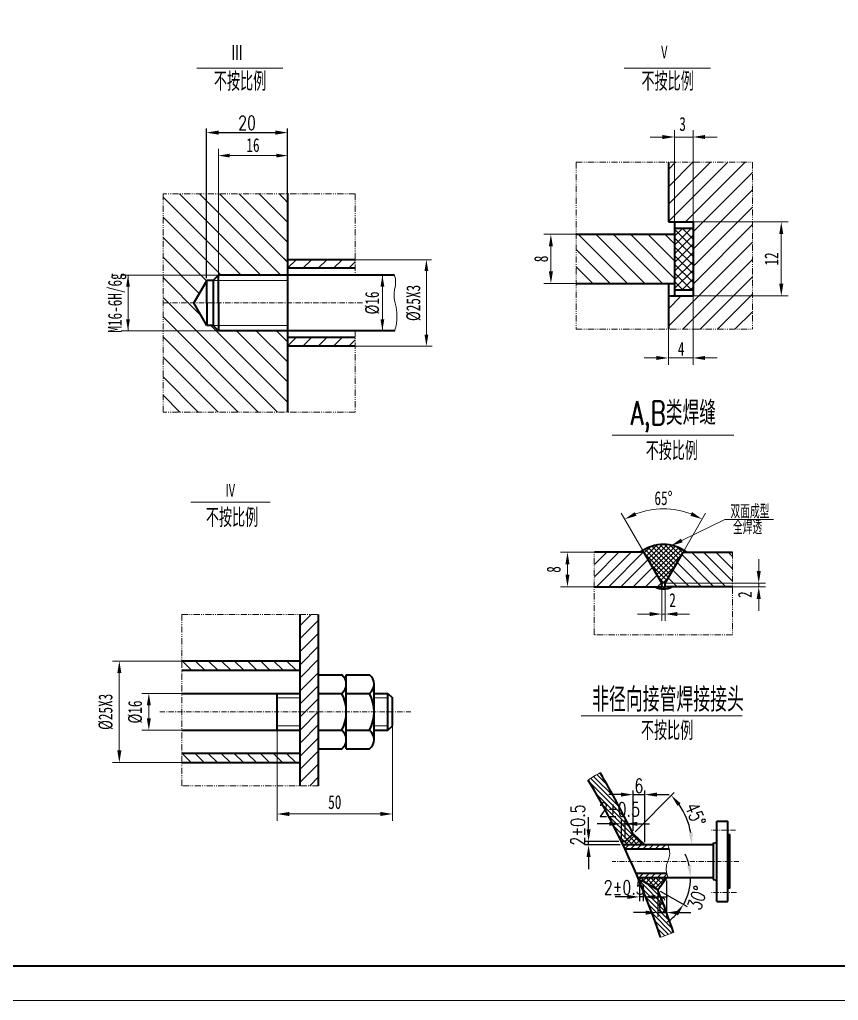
# Model space of a CAD drawing. Extents: x 0 to 6472, y 0 to 2970.
# Drawn here: x 1385 to 2568, y 0 to 1416 of the extents above; entities that cross this region are included whole.
import ezdxf
from ezdxf.enums import TextEntityAlignment as Align

# ---------------------------------------------------------------- set-up
doc = ezdxf.new("R2010")
doc.units = 0
doc.header["$LTSCALE"] = 10
doc.header["$MEASUREMENT"] = 0
doc.header["$PDMODE"] = 3
doc.linetypes.add('JXX-S', pattern=[1.7, 0.9, -0.2, 0.1, -0.2, 0.1, -0.2])
doc.linetypes.add('ZXX-S', pattern=[1.27, 0.75, -0.2, 0.12, -0.2])
doc.layers.get('0').update_dxf_attribs({"linetype": 'CONTINUOUS', "lineweight": 20})
doc.layers.get('Defpoints').update_dxf_attribs({"linetype": 'CONTINUOUS', "lineweight": 20})
for name, color, linetype, lineweight in [('A 粗实线', 2, 'CONTINUOUS', 35), ('B 细实线', 7, 'CONTINUOUS', 20), ('D 短中心线', 1, 'ZXX-S', 20), ('H 短双点线', 4, 'JXX-S', 20)]:
    doc.layers.add(name, color=color, linetype=linetype, lineweight=lineweight)
doc.styles.add('HZTXT', font='TXT.SHX', dxfattribs={"width": 0.75, "bigfont": 'HZTXT'})
doc.styles.add('TXT', font='txt', dxfattribs={"width": 0.7})
doc.dimstyles.new('副本1比5', dxfattribs={"dimscale": 5, "dimtxt": 4, "dimasz": 3.5, "dimexe": 1.2, "dimexo": 0.8, "dimgap": 0.8, "dimtad": 1, "dimdec": 0, "dimzin": 0, "dimdsep": 46, "dimtxsty": 'HZTXT', "dimcen": 0, "dimadec": 0, "dimazin": 0, "dimtfac": 0.375, "dimtdec": 0, "dimtmove": 2, "dimatfit": 0, "dimfxl": 0, "dimtzin": 0, "dimarcsym": 0})

# ---------------------------------------------------------------- blocks, each defined once
blk = doc.blocks.new('*D1')
at = {"layer": 'B 细实线', "color": 0, "lineweight": -2}
for p, q in [((1655.1, 1042.9), (1655.1, 1258.9)), ((1672.6, 1252.9), (1754.8, 1252.9)), ((1772.3, 1043.4), (1772.3, 1258.9))]:
    blk.add_line(p, q, dxfattribs=at)
at = {"layer": 'B 细实线', "color": 0}
for points in [[(1672.6, 1255.9), (1672.6, 1250), (1655.1, 1252.9)], [(1754.8, 1255.9), (1754.8, 1250), (1772.3, 1252.9)]]:
    blk.add_solid(points, dxfattribs=at)
at = {"layer": 'Defpoints', "color": 0}
for p in [(1772.3, 1252.9), (1655.1, 1038.9), (1772.3, 1039.4)]:
    blk.add_point(p, dxfattribs=at)
at = {"layer": 'B 细实线', "color": 0, "insert": (1713.7, 1266.9), "char_height": 20, "attachment_point": 5, "style": 'HZTXT'}
blk.add_mtext('20', dxfattribs=at)
blk = doc.blocks.new('*D64')
at = {"color": 0, "lineweight": -2}
blk.add_line((2310.4, 157.7), (2349.2, 135.4), dxfattribs=at)
for start, end in [(13.0192, 26.0384), (330, 0), (303.9616, 316.9808)]:
    blk.add_arc((2277.1, 177), 77.2, start, end, dxfattribs=at)
at = {"color": 0}
for points in [[(2355.2, 194.7), (2349.4, 194), (2354.3, 177)], [(2331.2, 126.1), (2335.9, 122.6), (2344, 138.4)]]:
    blk.add_solid(points, dxfattribs=at)
at = {"layer": 'Defpoints', "color": 0}
for p in [(2278.3, 177), (2285.8, 172), (2392.3, 177), (2307, 159.7), (2353.1, 163.6)]:
    blk.add_point(p, dxfattribs=at)
at = {"color": 0, "insert": (2364.2, 147.9), "char_height": 20, "attachment_point": 5, "rotation": 71.5509, "style": 'HZTXT'}
blk.add_mtext('30°', dxfattribs=at)
blk = doc.blocks.new('*D65')
at = {"color": 0, "lineweight": -2}
for p, q in [((2236.9, 254.9), (2219.4, 254.9)), ((2254.4, 233.5), (2254.4, 260.9)), ((2254.4, 254.9), (2259.9, 254.9)), ((2259.9, 233.5), (2259.9, 260.9)), ((2277.4, 254.9), (2294.9, 254.9))]:
    blk.add_line(p, q, dxfattribs=at)
at = {"color": 0}
for points in [[(2236.9, 257.8), (2236.9, 252), (2254.4, 254.9)], [(2277.4, 257.8), (2277.4, 252), (2259.9, 254.9)]]:
    blk.add_solid(points, dxfattribs=at)
at = {"layer": 'Defpoints', "color": 0}
for p in [(2259.9, 254.9), (2254.4, 229.5), (2259.9, 229.5)]:
    blk.add_point(p, dxfattribs=at)
at = {"color": 0, "insert": (2251.5, 275.7), "char_height": 20, "attachment_point": 5, "style": 'HZTXT'}
blk.add_mtext('2%%p0.5', dxfattribs=at)
blk = doc.blocks.new('*D66')
at = {"color": 0, "lineweight": -2}
blk.add_line((2274, 243.5), (2330.7, 300.2), dxfattribs=at)
blk.add_arc((2254.9, 224.5), 101.1, 9.9254, 35.0746, dxfattribs=at)
at = {"color": 0}
for points in [[(2335.5, 280.7), (2339.9, 284.5), (2326.4, 296)], [(2357.5, 242.2), (2351.7, 241.7), (2356.1, 224.5)]]:
    blk.add_solid(points, dxfattribs=at)
at = {"layer": 'Defpoints', "color": 0}
for p in [(2352.6, 250.7), (2259.9, 229.5), (2271.2, 240.7), (2256.8, 224.5), (2392.3, 224.5)]:
    blk.add_point(p, dxfattribs=at)
at = {"color": 0, "insert": (2361.3, 268.5), "char_height": 20, "attachment_point": 5, "rotation": 292.5, "style": 'HZTXT'}
blk.add_mtext('45°', dxfattribs=at)
blk = doc.blocks.new('*D67')
at = {"color": 0, "lineweight": -2}
for p, q in [((2206.9, 247), (2206.9, 264.5)), ((2250.4, 229.5), (2200.9, 229.5)), ((2206.9, 224.5), (2206.9, 229.5)), ((2252.8, 224.5), (2200.9, 224.5)), ((2206.9, 207), (2206.9, 189.5))]:
    blk.add_line(p, q, dxfattribs=at)
at = {"color": 0}
for points in [[(2204, 247), (2209.9, 247), (2206.9, 229.5)], [(2204, 207), (2209.9, 207), (2206.9, 224.5)]]:
    blk.add_solid(points, dxfattribs=at)
at = {"layer": 'Defpoints', "color": 0}
for p in [(2206.9, 229.5), (2254.4, 229.5), (2256.8, 224.5)]:
    blk.add_point(p, dxfattribs=at)
at = {"color": 0, "insert": (2191.4, 253.2), "char_height": 20, "attachment_point": 5, "rotation": 90, "style": 'HZTXT'}
blk.add_mtext('2%%p0.5', dxfattribs=at)
blk = doc.blocks.new('*D68')
at = {"color": 0, "lineweight": -2}
for p, q in [((2271.2, 244.7), (2271.2, 303.1)), ((2288.1, 228.5), (2288.1, 303.1)), ((2253.7, 297.1), (2236.2, 297.1)), ((2271.2, 297.1), (2288.1, 297.1)), ((2305.6, 297.1), (2323.1, 297.1))]:
    blk.add_line(p, q, dxfattribs=at)
at = {"color": 0}
for points in [[(2253.7, 300), (2253.7, 294.2), (2271.2, 297.1)], [(2305.6, 300), (2305.6, 294.2), (2288.1, 297.1)]]:
    blk.add_solid(points, dxfattribs=at)
at = {"layer": 'Defpoints', "color": 0}
for p in [(2288.1, 297.1), (2271.2, 240.7), (2288.1, 224.5)]:
    blk.add_point(p, dxfattribs=at)
at = {"color": 0, "insert": (2279.6, 309.8), "char_height": 20, "attachment_point": 5, "style": 'HZTXT'}
blk.add_mtext('6', dxfattribs=at)
blk = doc.blocks.new('*D69')
at = {"color": 0, "lineweight": -2}
for p, q in [((2319.4, 173), (2319.4, 120.7)), ((2307, 155.7), (2307, 120.7)), ((2289.5, 126.7), (2272, 126.7)), ((2307, 126.7), (2319.4, 126.7)), ((2336.9, 126.7), (2354.4, 126.7))]:
    blk.add_line(p, q, dxfattribs=at)
at = {"color": 0}
for points in [[(2289.5, 129.6), (2289.5, 123.8), (2307, 126.7)], [(2336.9, 129.6), (2336.9, 123.8), (2319.4, 126.7)]]:
    blk.add_solid(points, dxfattribs=at)
at = {"layer": 'Defpoints', "color": 0}
for p in [(2319.4, 177), (2307, 159.7), (2319.4, 126.7)]:
    blk.add_point(p, dxfattribs=at)
at = {"color": 0, "insert": (2313.2, 137.6), "char_height": 20, "attachment_point": 5, "style": 'HZTXT'}
blk.add_mtext('6', dxfattribs=at)
blk = doc.blocks.new('*D78')
at = {"color": 0, "lineweight": -2}
for p, q in [((2280.4, 168), (2280.4, 143.4)), ((2285.8, 168), (2285.8, 143.4)), ((2262.9, 149.4), (2245.4, 149.4)), ((2285.8, 149.4), (2280.4, 149.4)), ((2303.3, 149.4), (2320.8, 149.4))]:
    blk.add_line(p, q, dxfattribs=at)
at = {"color": 0}
for points in [[(2262.9, 152.3), (2262.9, 146.5), (2280.4, 149.4)], [(2303.3, 152.3), (2303.3, 146.5), (2285.8, 149.4)]]:
    blk.add_solid(points, dxfattribs=at)
at = {"layer": 'Defpoints', "color": 0}
for p in [(2280.4, 172), (2285.8, 172), (2280.4, 149.4)]:
    blk.add_point(p, dxfattribs=at)
at = {"color": 0, "insert": (2258.4, 162.9), "char_height": 20, "attachment_point": 5, "style": 'HZTXT'}
blk.add_mtext('2%%p0.5', dxfattribs=at)

msp = doc.modelspace()

# ---------------------------------------------------------------- hatches: boundary and pattern name
h = msp.add_hatch()
h.set_pattern_fill('ANSI31', color=256, scale=40, angle=-90, style=0)
h.set_pattern_definition([(315, (1985.8956, 2199.2714), (3.535534, 3.535534), [])])
h.paths.add_polyline_path([(2223.69, 328.43, 0.0492513), (2206.52, 318.18, -0.021569), (2254.37, 229.48), (2259.93, 229.48), (2271.15, 240.7, 0.0209853)])
h.paths.add_polyline_path([(2310.88, 91.05, -0.0182295), (2329.71, 97.82, 0.0138728), (2306.99, 159.74), (2285.79, 171.98), (2280.37, 171.98, -0.0185063)])
h.paths.add_polyline_path([(2230.36, 288.78), (2272.65, 288.78), (2272.65, 262.53), (2230.36, 262.53)], flags=9)
h.paths.add_polyline_path([(2305.9, 150.7), (2320.48, 150.7), (2320.48, 124.45), (2305.9, 124.45)], flags=24)
h = msp.add_hatch()
h.set_pattern_fill('ANSI37', color=256, scale=40, angle=-90, style=0)
h.set_pattern_definition([(315, (1985.8956, 2199.2714), (3.535534, 3.535534), []), (45, (1985.8956, 2199.2714), (-3.535534, 3.535534), [])])
h.paths.add_polyline_path([(2306.99, 159.74), (2319.4, 176.98), (2278.25, 176.98, -0.0011611), (2280.37, 171.98), (2285.79, 171.98)])
h.paths.add_polyline_path([(2288.12, 224.48), (2271.15, 240.7), (2259.93, 229.48), (2254.37, 229.48, -0.0011873), (2256.78, 224.48)])
h = msp.add_hatch()
h.set_pattern_fill('ANSI31', color=256, scale=50, style=0)
h.set_pattern_definition([(45, (1985.8956, 2252.3287), (-4.419417, 4.419417), [])])
h.paths.add_polyline_path([(2323.43, 218.23, 0.0220541), (2322.83, 220.45, 0.0270507), (2321.29, 224.48), (2256.78, 224.48, -0.0014803), (2259.75, 218.23)])
h.paths.add_polyline_path([(2321.84, 176.98, -0.0381313), (2319.88, 182.98, -0.0023194), (2319.82, 183.23), (2275.57, 183.23, -0.0014546), (2278.25, 176.98)])

# ---------------------------------------------------------------- linework, layer by layer
at = {"layer": 'A 粗实线'}
for p, q in [((2322.21, 1210.13), (2322.21, 1123.85)), ((1772.28, 1164.49), (1772.28, 849.41)), ((1772.28, 1164.49), (1772.28, 1052.77)), ((2322.21, 1123.85), (2357.76, 1123.85)), ((2331.1, 1123.85), (2331.1, 1017.19)), ((2357.76, 1123.85), (2357.76, 1017.19)), ((2188.88, 1106.08), (2331.1, 1106.08)), ((2331.1, 1114.97), (2357.76, 1114.97)), ((1869.9, 1069.45), (1772.28, 1069.45)), ((1869.9, 1056.95), (1772.28, 1056.95)), ((1655.45, 1039.45), (1636.69, 1006.95)), ((1655.45, 1006.95), (1655.45, 1039.45)), ((1664.78, 1039.45), (1655.45, 1039.45)), ((1672.28, 1046.95), (1664.78, 1039.45)), ((1664.78, 1039.45), (1664.78, 974.45)), ((1672.28, 1006.95), (1672.28, 1046.95)), ((1926.53, 1046.95), (1672.28, 1046.95)), ((2188.88, 1034.97), (2331.1, 1034.97)), ((2322.21, 1034.97), (2322.21, 969.1)), ((2331.1, 1026.08), (2357.76, 1026.08)), ((2354.55, 1026.08), (2357.76, 1029.29)), ((1655.45, 974.45), (1636.69, 1006.95)), ((1655.45, 1006.95), (1655.45, 974.45)), ((1672.28, 1006.95), (1672.28, 966.95)), ((2322.21, 1017.19), (2357.76, 1017.19)), ((1664.78, 974.45), (1655.45, 974.45)), ((1672.28, 966.95), (1664.78, 974.45)), ((1927.14, 966.95), (1672.28, 966.95)), ((1869.9, 956.95), (1772.28, 956.95)), ((1869.9, 944.45), (1772.28, 944.45)), ((2286.67, 647.12), (2215.34, 647.12)), ((2312.58, 602.24), (2286.67, 647.12)), ((2317.57, 602.24), (2343.48, 647.12)), ((2343.48, 647.12), (2414.8, 647.12)), ((2215.34, 597.25), (2312.58, 597.25)), ((2312.58, 597.25), (2312.58, 602.24)), ((2317.57, 597.25), (2317.57, 602.24)), ((2414.8, 597.25), (2317.57, 597.25)), ((1790.42, 309.96), (1790.42, 557.08)), ((1817.08, 309.96), (1817.08, 557.08)), ((1790.42, 489.96), (1619.54, 489.96)), ((1619.54, 476.63), (1790.42, 476.63)), ((1817.08, 469.96), (1850.42, 469.96)), ((1857.09, 363.3), (1857.09, 469.96)), ((1857.09, 469.96), (1890.42, 469.96)), ((1897.09, 376.63), (1897.09, 456.63)), ((1619.54, 443.3), (1790.42, 443.3)), ((1757.08, 389.96), (1757.08, 443.3)), ((1817.08, 443.3), (1850.42, 443.3)), ((1857.09, 443.3), (1890.42, 443.3)), ((1897.09, 443.3), (1917.09, 443.3)), ((1917.09, 389.96), (1917.09, 443.3)), ((1917.09, 443.3), (1923.75, 436.63)), ((1923.75, 396.63), (1923.75, 436.63)), ((1917.09, 389.96), (1923.75, 396.63)), ((1619.54, 389.96), (1790.42, 389.96)), ((1817.08, 389.96), (1850.42, 389.96)), ((1857.09, 389.96), (1890.42, 389.96)), ((1897.09, 389.96), (1917.09, 389.96)), ((1790.42, 356.63), (1619.54, 356.63)), ((1817.08, 363.3), (1850.42, 363.3)), ((1857.09, 363.3), (1890.42, 363.3)), ((1619.54, 343.3), (1790.42, 343.3)), ((2392.35, 258.53), (2407.97, 258.53)), ((2259.93, 229.48), (2254.37, 229.48)), ((2259.93, 229.48), (2271.15, 240.7)), ((2271.15, 240.7), (2288.12, 224.48)), ((2387.03, 227.12), (2392.35, 227.77)), ((2387.03, 227.12), (2387.03, 174.33)), ((2387.03, 224.48), (2256.78, 224.48)), ((2323.43, 218.23), (2259.75, 218.23)), ((2319.82, 183.23), (2275.57, 183.23)), ((2387.03, 176.98), (2278.25, 176.98)), ((2285.79, 171.98), (2280.37, 171.98)), ((2285.79, 171.98), (2306.99, 159.74)), ((2306.99, 159.74), (2319.4, 176.98)), ((2387.03, 174.33), (2392.35, 173.68)), ((2392.35, 142.92), (2407.97, 142.92))]:
    msp.add_line(p, q, dxfattribs=at)
msp.add_lwpolyline([(125, 50), (4155, 50), (4155, 2920), (125, 2920)], close=True, dxfattribs=at)
for points in [[(2271.15, 240.7, 0.0209853), (2223.69, 328.43)], [(2310.88, 91.05, 0.0536208), (2206.52, 318.19, 0.0488346)], [(2329.71, 97.82, 0.0138728), (2306.99, 159.74, 0.0155119)]]:
    msp.add_lwpolyline(points, format="xyb", dxfattribs=at)
for points in [[(2392.35, 142.92), (2392.35, 258.53)], [(2407.97, 142.92), (2407.97, 200.73), (2407.97, 258.53)], [(2407.97, 162.58), (2410.8, 162.58), (2410.8, 200.73), (2410.8, 238.87), (2407.97, 238.87)]]:
    msp.add_lwpolyline(points, dxfattribs=at)
for centre, radius, start, end in [((2315.07, 602.6), 55.65, 53.1301, 126.8699), ((2315.07, 617.73), 23.75, 239.57737, 300.42263), ((1840.42, 456.63), 16.67, 306.8699, 53.1301), ((1880.42, 456.63), 16.67, 306.8699, 53.1301), ((1800.42, 416.63), 56.67, 331.92752, 28.07249), ((1840.42, 416.63), 56.67, 331.92752, 28.07249), ((1840.42, 376.63), 16.67, 306.8699, 53.1301), ((1880.42, 376.63), 16.67, 306.8699, 53.1301)]:
    msp.add_arc(centre, radius, start, end, dxfattribs=at)
at = {"layer": 'B 细实线'}
for p, q in [((1641.1, 1346.02), (1765.38, 1346.02)), ((2258.55, 1346.02), (2382.83, 1346.02)), ((2313.6, 1246.56), (2296.1, 1246.56)), ((2331.1, 1123.85), (2331.1, 1256.56)), ((2331.1, 1246.56), (2357.76, 1246.56)), ((2357.76, 1123.85), (2357.76, 1256.56)), ((2375.26, 1246.56), (2392.76, 1246.56)), ((1672.28, 1006.95), (1672.28, 1229.7)), ((1755.78, 1219.7), (1688.78, 1219.7)), ((1772.28, 1164.49), (1772.28, 1229.7)), ((2407.94, 1210.13), (2322.21, 1124.37)), ((2322.21, 1149.52), (2382.8, 1210.13)), ((2322.21, 1199.81), (2332.52, 1210.13)), ((2357.66, 1210.13), (2322.21, 1174.66)), ((2346.83, 1123.85), (2433.08, 1210.13)), ((1772.28, 1164.49), (1772.28, 1198.1)), ((2443.57, 1195.48), (2357.76, 1109.65)), ((1616.29, 1164.49), (1733.83, 1046.95)), ((1645.02, 1164.49), (1762.56, 1046.95)), ((1673.74, 1164.49), (1772.28, 1065.95)), ((1702.47, 1164.49), (1767.28, 1099.67)), ((1731.2, 1164.49), (1767.28, 1128.4)), ((1759.92, 1164.49), (1767.28, 1157.13)), ((2357.76, 1084.5), (2443.57, 1170.33)), ((1592.38, 1159.67), (1705.1, 1046.95)), ((1767.28, 1157.13), (1772.28, 1152.13)), ((2443.57, 1145.19), (2357.76, 1059.36)), ((1592.38, 1130.94), (1676.38, 1046.95)), ((1767.28, 1128.4), (1772.28, 1123.4)), ((2357.76, 1123.85), (2495.24, 1123.85)), ((2357.76, 1034.21), (2443.57, 1120.04)), ((2188.88, 1106.08), (2142.53, 1106.08)), ((2263.21, 1034.97), (2192.12, 1106.08)), ((2217.26, 1106.08), (2288.35, 1034.97)), ((2313.49, 1034.97), (2242.4, 1106.08)), ((2267.54, 1106.08), (2331.1, 1042.5)), ((2331.1, 1067.64), (2292.67, 1106.08)), ((2331.1, 1092.21), (2317.24, 1106.08)), ((2355.43, 1114.97), (2331.1, 1090.63)), ((2331.1, 1103.2), (2342.86, 1114.97)), ((2357.76, 1086.7), (2331.1, 1113.38)), ((2331.1, 1078.05), (2357.76, 1104.73)), ((2342.08, 1114.97), (2357.76, 1099.28)), ((2357.76, 1111.85), (2354.65, 1114.97)), ((2485.24, 1106.35), (2485.24, 1034.69)), ((1592.38, 1101.63), (1655.13, 1038.89)), ((1767.28, 1099.67), (1772.28, 1094.67)), ((2443.57, 1094.9), (2322.21, 973.5)), ((2331.1, 1100.81), (2357.76, 1074.13)), ((2357.76, 1092.16), (2331.1, 1065.48)), ((2152.53, 1088.58), (2152.53, 1052.47)), ((2188.88, 1084.18), (2238.08, 1034.97)), ((2357.76, 1061.56), (2331.1, 1088.23)), ((2331.1, 1052.91), (2357.76, 1079.58)), ((1592.38, 1072.9), (1644.61, 1020.67)), ((1767.28, 1070.95), (1772.28, 1065.95)), ((1772.36, 1056.95), (1784.86, 1069.45)), ((1794.45, 1056.95), (1806.95, 1069.45)), ((1816.55, 1056.95), (1829.05, 1069.45)), ((1838.65, 1056.95), (1851.15, 1069.45)), ((1860.74, 1056.95), (1869.9, 1066.1)), ((1869.9, 1069.45), (1980.19, 1069.45)), ((2331.1, 1075.66), (2357.76, 1048.99)), ((2357.76, 1067.01), (2331.1, 1040.34)), ((2357.76, 1036.41), (2331.1, 1063.09)), ((2342.95, 969.1), (2443.57, 1069.75)), ((1972.75, 1052.95), (1972.75, 960.95)), ((2212.94, 1034.97), (2188.88, 1059.03)), ((2331.1, 1027.76), (2357.76, 1054.44)), ((2331.1, 1050.52), (2355.53, 1026.08)), ((1672.28, 1046.95), (1531.79, 1046.95)), ((1541.79, 1046.95), (1541.79, 966.95)), ((1592.38, 1043.59), (1647.15, 988.82)), ((1772.28, 1039.45), (1664.78, 1039.45)), ((1909.2, 1046.95), (1909.2, 966.95)), ((2212.94, 1034.97), (2142.53, 1034.97)), ((2342.96, 1026.08), (2331.1, 1037.94)), ((2357.76, 1041.87), (2341.98, 1026.08)), ((2443.57, 1044.61), (2368.08, 969.1)), ((1592.38, 1014.86), (1757.84, 849.41)), ((2322.21, 998.65), (2340.74, 1017.19)), ((2357.76, 1017.19), (2495.24, 1017.19)), ((2357.76, 1017.19), (2357.76, 917.59)), ((2393.22, 969.1), (2443.57, 1019.46)), ((2443.57, 994.31), (2418.36, 969.1)), ((1592.38, 986.85), (1729.83, 849.41)), ((1672.28, 966.95), (1531.79, 966.95)), ((1661.52, 974.45), (1772.28, 863.69)), ((1772.28, 974.45), (1664.78, 974.45)), ((1698.34, 966.95), (1772.28, 893)), ((1727.06, 966.95), (1772.28, 921.73)), ((1756.38, 966.95), (1772.28, 951.04)), ((2322.21, 969.1), (2322.21, 917.59)), ((1592.38, 958.12), (1701.1, 849.41)), ((1772.36, 944.45), (1784.86, 956.95)), ((1794.45, 944.45), (1806.95, 956.95)), ((1816.55, 944.45), (1829.05, 956.95)), ((1838.65, 944.45), (1851.15, 956.95)), ((1860.74, 944.45), (1869.9, 953.6)), ((1869.9, 944.45), (1981.07, 944.45)), ((1592.38, 928.81), (1671.79, 849.41)), ((2304.71, 927.59), (2287.21, 927.59)), ((2357.76, 927.59), (2322.21, 927.59)), ((2375.26, 927.59), (2392.76, 927.59)), ((1592.38, 900.08), (1643.06, 849.41)), ((1592.38, 873.86), (1616.83, 849.41)), ((2241.02, 815.97), (2416.78, 815.97)), ((1632.67, 719.23), (1747.32, 719.23)), ((2286.67, 647.12), (2254.15, 703.45)), ((2341.58, 664.04), (2403.64, 694.54)), ((2343.48, 647.12), (2376, 703.45)), ((2403.64, 694.54), (2473.98, 694.54)), ((2294.87, 653.55), (2287.32, 646)), ((2289.9, 641.53), (2304.77, 656.41)), ((2313.36, 657.94), (2292.48, 637.05)), ((2327.49, 619.43), (2293.87, 653.07)), ((2295.06, 632.58), (2319.86, 657.39)), ((2325.84, 656.32), (2297.64, 628.11)), ((2298.67, 655.32), (2330.08, 623.91)), ((2300.22, 623.64), (2331.81, 655.24)), ((2336.55, 652.93), (2302.8, 619.17)), ((2332.66, 628.38), (2304.66, 656.39)), ((2310.64, 657.45), (2335.24, 632.85)), ((2337.82, 637.32), (2317.29, 657.85)), ((2325.88, 656.32), (2340.4, 641.79)), ((2342.98, 646.26), (2336.09, 653.15)), ((2215.34, 647.12), (2166.46, 647.12)), ((2233.09, 647.12), (2215.34, 629.37)), ((2215.34, 611.74), (2250.71, 647.12)), ((2268.34, 647.12), (2218.49, 597.25)), ((2236.12, 597.25), (2285.97, 647.12)), ((2285.72, 647.12), (2284.4, 648.44)), ((2322.33, 610.49), (2287.97, 644.87)), ((2289.13, 650.75), (2324.91, 614.96)), ((2305.38, 614.7), (2341.29, 650.62)), ((2341.61, 643.88), (2307.97, 610.23)), ((2387.75, 597.25), (2341.43, 643.58)), ((2346.03, 648.3), (2344.84, 647.12)), ((2355.52, 647.12), (2405.37, 597.25)), ((2414.8, 605.45), (2373.15, 647.12)), ((2390.78, 647.12), (2414.8, 623.09)), ((2414.8, 640.72), (2408.4, 647.12)), ((2452.69, 619.74), (2452.69, 637.24)), ((2176.46, 614.75), (2176.46, 629.62)), ((2292.86, 636.38), (2253.74, 597.25)), ((2271.37, 597.25), (2299.32, 625.21)), ((2297.6, 628.17), (2319.75, 606.02)), ((2310.55, 605.76), (2331.97, 627.19)), ((2334.98, 632.4), (2370.12, 597.25)), ((2305.77, 614.03), (2289, 597.25)), ((2317.57, 601.15), (2307.24, 611.48)), ((2322.33, 610.49), (2312.58, 600.74)), ((2322.07, 610.05), (2334.86, 597.25)), ((2352.49, 597.25), (2328.53, 621.22)), ((2215.34, 597.25), (2166.46, 597.25)), ((2306.63, 597.25), (2312.22, 602.85)), ((2309.19, 597.25), (2307.25, 595.31)), ((2309.98, 594.53), (2307.27, 597.25)), ((2312.58, 598.99), (2317.46, 594.1)), ((2312.58, 597.25), (2312.58, 547.8)), ((2313.06, 594.07), (2317.57, 598.57)), ((2317.57, 602.24), (2339.45, 602.24)), ((2317.57, 597.25), (2317.57, 547.8)), ((2323.3, 597.25), (2320.7, 594.66)), ((2323.2, 595.42), (2321.37, 597.25)), ((2339.45, 602.24), (2462.69, 602.24)), ((2414.8, 597.25), (2462.69, 597.25)), ((2452.69, 602.24), (2452.69, 597.25)), ((2452.69, 579.75), (2452.69, 562.25)), ((1790.42, 541.23), (1806.26, 557.08)), ((2295.08, 557.8), (2277.58, 557.8)), ((2312.58, 557.8), (2317.57, 557.8)), ((2335.07, 557.8), (2352.57, 557.8)), ((1817.08, 549.05), (1790.42, 522.37)), ((1817.08, 530.19), (1790.42, 503.51)), ((1790.42, 484.65), (1817.08, 511.33)), ((1619.54, 489.96), (1519.27, 489.96)), ((1620.37, 489.96), (1633.7, 476.63)), ((1652.55, 476.63), (1639.22, 489.96)), ((1658.08, 489.96), (1671.41, 476.63)), ((1690.26, 476.63), (1676.93, 489.96)), ((1695.78, 489.96), (1709.11, 476.63)), ((1695.78, 489.96), (1709.11, 476.63)), ((1727.97, 476.63), (1714.64, 489.96)), ((1733.49, 489.96), (1746.82, 476.63)), ((1765.67, 476.63), (1752.34, 489.96)), ((1771.2, 489.96), (1784.53, 476.63)), ((1790.42, 489.59), (1790.05, 489.96)), ((1817.08, 492.47), (1790.42, 465.79)), ((1529.27, 360.8), (1529.27, 472.46)), ((1790.42, 446.93), (1817.08, 473.61)), ((1817.08, 454.75), (1790.42, 428.08)), ((1619.54, 443.3), (1561.86, 443.3)), ((1571.86, 425.8), (1571.86, 407.46)), ((1757.08, 436.63), (1790.42, 436.63)), ((1790.42, 409.22), (1817.08, 435.89)), ((1897.09, 436.63), (1917.09, 436.63)), ((1817.08, 417.03), (1790.42, 390.36)), ((2196.12, 410.99), (2428.65, 410.99)), ((1757.08, 396.63), (1790.42, 396.63)), ((1790.42, 371.5), (1817.08, 398.17)), ((1897.09, 396.63), (1917.09, 396.63)), ((1923.75, 396.63), (1923.75, 259.12)), ((1619.54, 389.96), (1561.86, 389.96)), ((1757.08, 389.96), (1757.08, 259.12)), ((1817.08, 379.31), (1790.42, 352.64)), ((1619.8, 356.63), (1633.13, 343.3)), ((1651.99, 343.3), (1638.66, 356.63)), ((1657.51, 356.63), (1670.84, 343.3)), ((1689.69, 343.3), (1676.36, 356.63)), ((1695.22, 356.63), (1708.55, 343.3)), ((1695.22, 356.63), (1708.55, 343.3)), ((1727.4, 343.3), (1714.07, 356.63)), ((1732.92, 356.63), (1746.25, 343.3)), ((1765.11, 343.3), (1751.78, 356.63)), ((1770.63, 356.63), (1783.96, 343.3)), ((1790.42, 355.7), (1789.48, 356.63)), ((1790.42, 333.78), (1817.08, 360.46)), ((1619.54, 343.3), (1519.27, 343.3)), ((1817.08, 341.6), (1790.42, 314.92)), ((1804.31, 309.96), (1817.08, 322.74)), ((1774.58, 269.12), (1906.25, 269.12))]:
    msp.add_line(p, q, dxfattribs=at)
msp.add_lwpolyline([(0, 0), (4205, 0), (4205, 2970), (0, 2970)], close=True, dxfattribs=at)
for points in [[(1926.53, 1046.95, -0.0004447), (1926.56, 1046.87, -0.1071089), (1928.31, 1037.57, -0.0533233), (1926.88, 1026.99, 0.0672359), (1925.98, 1018.56, 0.0525477), (1927.29, 1008.72, -0.0330465), (1929.98, 993.2, -0.0688287), (1929.48, 977.56, -0.0237359), (1927.14, 966.95)], [(2223.69, 328.43, 0.0492513), (2206.52, 318.18, 0.0492513)], [(2321.84, 176.98, -0.0381313), (2319.88, 182.98, -0.0947783), (2319.35, 193.39, -0.0710299), (2321.52, 200.92, 0.068906), (2323.79, 208.66, 0.1145865), (2322.83, 220.45, 0.0270507), (2321.29, 224.48)], [(2310.88, 91.05, -0.0182295), (2329.71, 97.82)]]:
    msp.add_lwpolyline(points, format="xyb", dxfattribs=at)
at = {"layer": 'B 细实线', "linetype": 'ByBlock'}
msp.add_arc((2315.07, 597.92), 111.85, 68.97328, 111.02672, dxfattribs=at)
at = {"layer": 'B 细实线'}
for points in [[(2313.6, 1249.47), (2313.6, 1243.64), (2331.1, 1246.56)], [(2375.26, 1249.47), (2375.26, 1243.64), (2357.76, 1246.56)], [(1688.78, 1222.45), (1688.78, 1216.95), (1672.28, 1219.7)], [(1755.78, 1222.45), (1755.78, 1216.95), (1772.28, 1219.7)], [(2482.32, 1106.35), (2488.15, 1106.35), (2485.24, 1123.85)], [(2149.62, 1088.58), (2155.45, 1088.58), (2152.53, 1106.08)], [(1975.5, 1052.95), (1970, 1052.95), (1972.75, 1069.45)], [(2149.62, 1052.47), (2155.45, 1052.47), (2152.53, 1034.97)], [(1539.04, 1030.45), (1544.54, 1030.45), (1541.79, 1046.95)], [(1911.95, 1030.45), (1906.45, 1030.45), (1909.2, 1046.95)], [(2482.32, 1034.69), (2488.15, 1034.69), (2485.24, 1017.19)], [(1539.04, 983.45), (1544.54, 983.45), (1541.79, 966.95)], [(1911.95, 983.45), (1906.45, 983.45), (1909.2, 966.95)], [(1975.5, 960.95), (1970, 960.95), (1972.75, 944.45)], [(2304.71, 930.5), (2304.71, 924.67), (2322.21, 927.59)], [(2375.26, 930.5), (2375.26, 924.67), (2357.76, 927.59)], [(2342.87, 661.42), (2340.3, 666.65), (2325.88, 656.32)], [(1526.36, 472.46), (1532.19, 472.46), (1529.27, 489.96)], [(1568.95, 425.8), (1574.78, 425.8), (1571.86, 443.3)], [(1568.95, 407.46), (1574.78, 407.46), (1571.86, 389.96)], [(1526.36, 360.8), (1532.19, 360.8), (1529.27, 343.3)], [(1774.58, 266.2), (1774.58, 272.04), (1757.08, 269.12)], [(1906.25, 266.2), (1906.25, 272.04), (1923.75, 269.12)]]:
    msp.add_solid(points, dxfattribs=at)
at = {"layer": 'B 细实线', "linetype": 'ByBlock'}
for points in [[(2276.19, 699.69), (2273.68, 704.96), (2259.15, 694.79)], [(2356.46, 704.96), (2353.95, 699.69), (2371, 694.79)], [(2173.54, 629.62), (2179.38, 629.62), (2176.46, 647.12)], [(2173.54, 614.75), (2179.38, 614.75), (2176.46, 597.25)], [(2449.77, 619.74), (2455.61, 619.74), (2452.69, 602.24)], [(2449.77, 579.75), (2455.61, 579.75), (2452.69, 597.25)], [(2295.08, 560.71), (2295.08, 554.88), (2312.58, 557.8)], [(2335.07, 560.71), (2335.07, 554.88), (2317.57, 557.8)]]:
    msp.add_solid(points, dxfattribs=at)
at = {"layer": 'D 短中心线'}
for p, q in [((1880.21, 1006.95), (1592.38, 1006.95)), ((1587.72, 416.63), (1950.08, 416.63)), ((2419.32, 245.85), (2384.16, 245.85)), ((2424.04, 200.73), (2241.14, 200.73)), ((2420.47, 155.6), (2383.87, 155.6))]:
    msp.add_line(p, q, dxfattribs=at)
at = {"layer": 'H 短双点线'}
for p, q in [((2188.88, 1210.13), (2188.88, 969.1)), ((2188.88, 1210.13), (2443.57, 1210.13)), ((2443.57, 1210.13), (2443.57, 969.1)), ((1592.38, 1164.49), (1592.38, 849.41)), ((1869.9, 1164.49), (1592.38, 1164.49)), ((1869.9, 1164.49), (1869.9, 1046.95)), ((1869.9, 966.95), (1869.9, 849.41)), ((2188.88, 969.1), (2443.57, 969.1)), ((1869.9, 849.41), (1592.38, 849.41)), ((2215.2, 527.74), (2215.2, 647.5)), ((2414.8, 647.12), (2414.8, 527.74)), ((1619.54, 309.96), (1619.54, 557.08)), ((1619.54, 557.08), (1817.08, 557.08)), ((2414.8, 527.74), (2215.2, 527.74)), ((1817.08, 309.96), (1619.54, 309.96))]:
    msp.add_line(p, q, dxfattribs=at)

# ---------------------------------------------------------------- texts
at = {"layer": 'B 细实线', "style": 'HZTXT', "width": 0.75}
for s, p in [('III', (1690.97, 1358)), ('Ⅴ', (2308.43, 1358)), ('Ⅳ', (1681.67, 725.32))]:
    msp.add_text(s, height=21, dxfattribs=at).set_placement(p)
at = {"layer": 'B 细实线', "style": 'HZTXT', "width": 0.7}
for s, height, p in [('不按比例', 26.994, (1665.86, 1326.72)), ('不按比例', 26.994, (2283.32, 1326.72)), ('不按比例', 26.78, (2289.68, 793.36)), ('不按比例', 26.994, (1654.27, 696.87)), ('双面成型', 20.045, (2411.91, 705.85)), ('全焊透', 20.045, (2415.56, 682.96)), ('不按比例', 26.995, (2282.58, 389.32))]:
    msp.add_text(s, height=height, dxfattribs=at).set_placement(p, align=Align.MIDDLE_LEFT)
at = {"layer": 'B 细实线', "style": 'TXT', "width": 0.7}
for s, p in [('3', (2342.73, 1265.43)), ('16', (1722.28, 1234.99)), ('4', (2340.68, 940.9)), ('2', (2328.16, 577.92)), ('50', (1840.42, 286.35))]:
    msp.add_text(s, height=20, dxfattribs=at).set_placement(p, align=Align.MIDDLE_CENTER)
for s, p in [('12', (2471.04, 1070.52)), ('8', (2138.34, 1070.52)), ('M16-6H/6g', (1522.79, 1006.91)), ('%%c16', (1894.2, 1006.95)), ('%%C25X3', (1953.75, 1006.95)), ('8', (2156.46, 622.18)), ('2', (2432.69, 585.84)), ('%%C25X3', (1509.27, 416.63)), ('%%c16', (1551.86, 416.37))]:
    msp.add_text(s, height=20, rotation=90, dxfattribs=at).set_placement(p, align=Align.MIDDLE_CENTER)
at = {"layer": 'B 细实线', "width": 0.7}
for s, height, style, p in [('A,B类焊缝', 34.5, 'HZTXT', (2329.35, 844.66)), ('65%%d', 20, 'TXT', (2315.09, 725.4)), ('非径向接管焊接接头', 34.776, 'HZTXT', (2321.66, 436.02))]:
    msp.add_text(s, height=height, dxfattribs=dict(at, style=style)).set_placement(p, align=Align.MIDDLE)

# ---------------------------------------------------------------- dimensions: what is measured, and where the dimension line sits
for base, p1, p2, text, picture, middle in [((2288.12, 297.11), (2271.15, 240.7), (2288.12, 224.48), '6', '*D68', (2279.64, 309.79)), ((2280.37, 149.43), (2285.79, 171.98), (2280.37, 171.98), '2%%p0.5', '*D78', (2258.39, 162.87)), ((2319.4, 126.69), (2306.99, 159.74), (2319.4, 176.98), '6', '*D69', (2313.19, 137.57))]:
    dim = msp.add_linear_dim(base=base, p1=p1, p2=p2, text=text, dimstyle='副本1比5')
    dim.commit()
    dim.dimension.update_dxf_attribs({"geometry": picture, "text_midpoint": middle, "dimtype": 160})
dim = msp.add_angular_dim_2l(base=(2352.63, 250.65), line1=((2392.35, 224.48), (2256.78, 224.48)), line2=((2259.93, 229.48), (2271.15, 240.7)), dimstyle='副本1比5')
dim.commit()
dim.dimension.update_dxf_attribs({"geometry": '*D66', "text_midpoint": (2361.31, 268.54)})
for base, p1, p2, angle, picture, middle, dimtype in [((2206.95, 229.48), (2256.78, 224.48), (2254.37, 229.48), 270, '*D67', (2191.43, 253.24), 160), ((2259.93, 254.9), (2254.37, 229.48), (2259.93, 229.48), 0, '*D65', (2251.5, 275.65), 161)]:
    dim = msp.add_linear_dim(base=base, p1=p1, p2=p2, angle=angle, text='2%%p0.5', dimstyle='副本1比5')
    dim.commit()
    dim.dimension.update_dxf_attribs({"geometry": picture, "text_midpoint": middle, "dimtype": dimtype})
dim = msp.add_angular_dim_2l(base=(2353.14, 163.57), line1=((2392.35, 176.98), (2278.25, 176.98)), line2=((2285.79, 171.98), (2306.99, 159.74)), dimstyle='副本1比5')
dim.commit()
dim.dimension.update_dxf_attribs({"geometry": '*D64', "text_midpoint": (2364.16, 147.94), "dimtype": 162})
at = {"layer": 'B 细实线'}
dim = msp.add_linear_dim(base=(1772.28, 1252.95), p1=(1655.13, 1038.89), p2=(1772.28, 1039.45), text='20', dimstyle='副本1比5', dxfattribs=at)
dim.commit()
dim.dimension.update_dxf_attribs({"geometry": '*D1', "text_midpoint": (1713.7, 1266.95)})

doc.saveas('drawing.dxf')
